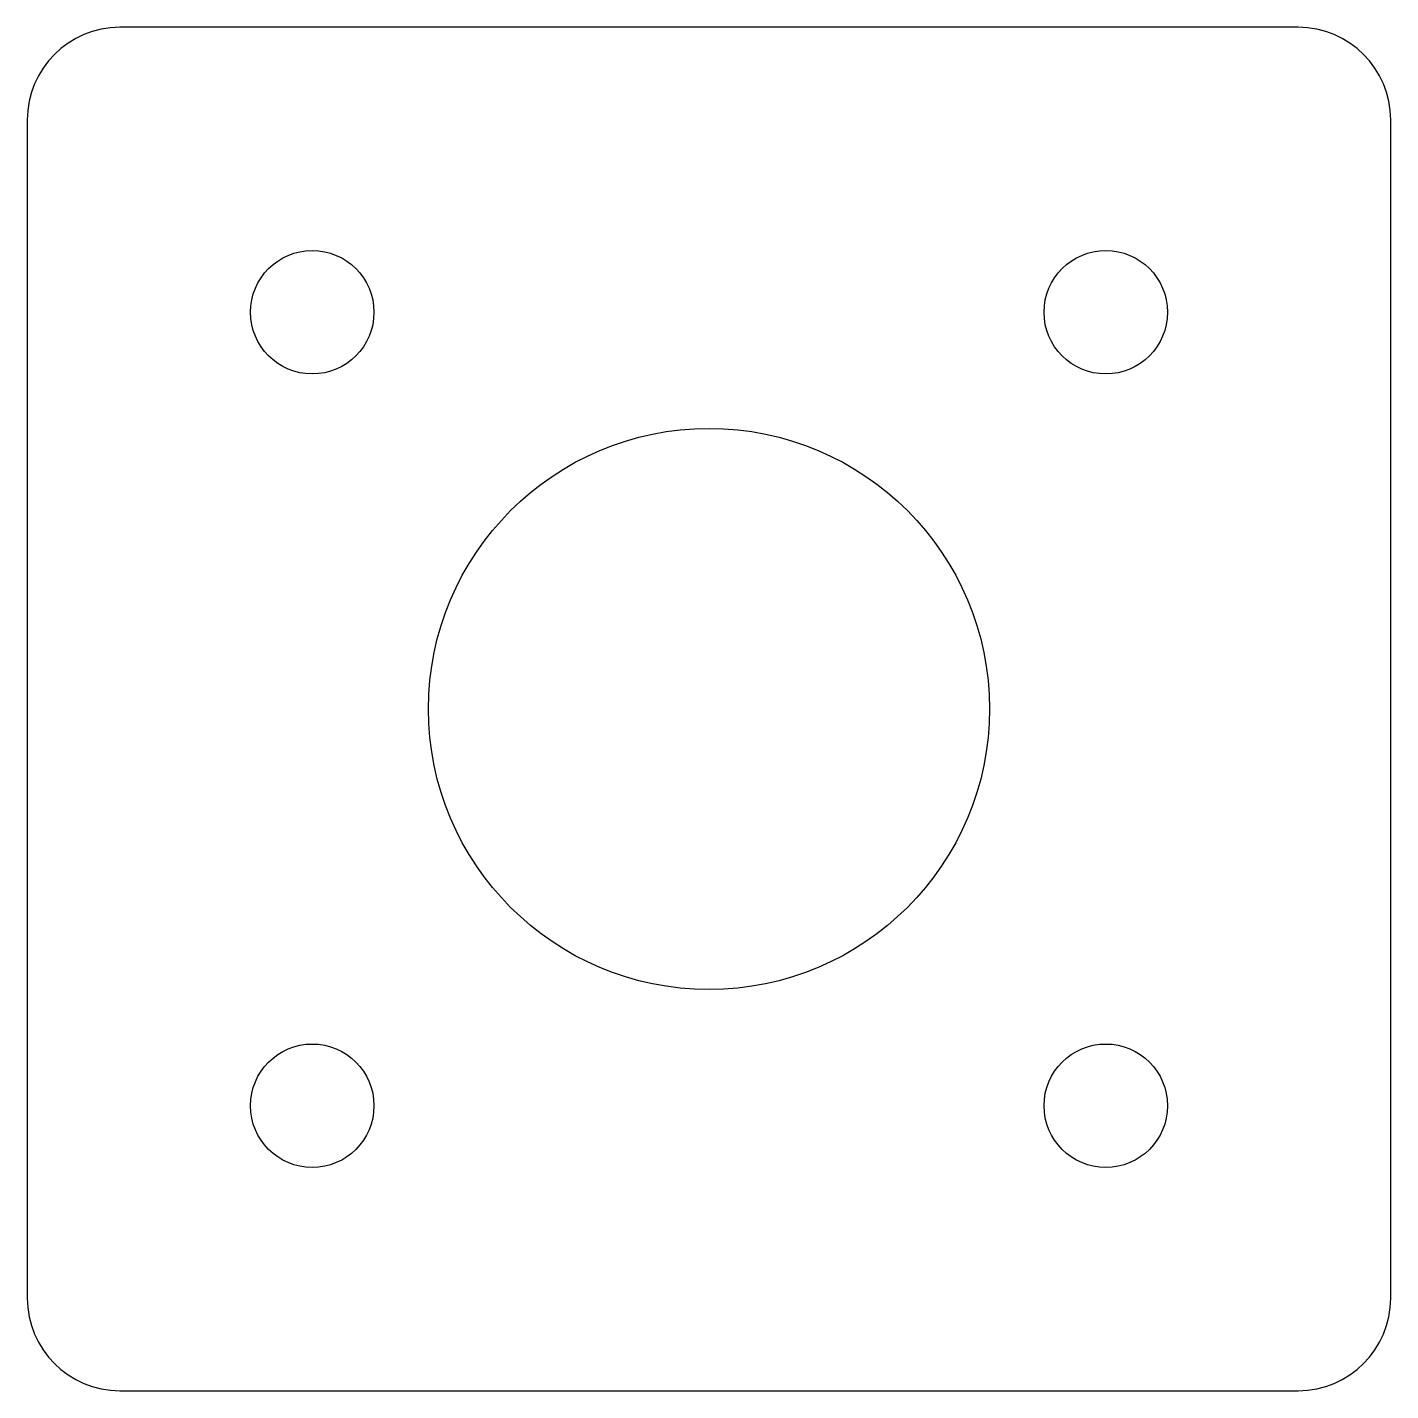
# Model space of a CAD drawing. Header units: millimetres. Extents: x -18.2 to 6.1, y -23.6 to 0.7.
import ezdxf

# ---------------------------------------------------------------- set-up
doc = ezdxf.new("R2010")
doc.units = ezdxf.units.MM

msp = doc.modelspace()

# ---------------------------------------------------------------- linework, layer by layer
at = {"color": 7, "linetype": 'Continuous', "lineweight": 25}
for p, q in [((4.457, 0.662), (-16.543, 0.662)), ((-18.193, -0.988), (-18.193, -21.988)), ((6.107, -21.988), (6.107, -0.988)), ((-16.543, -23.638), (4.457, -23.638))]:
    msp.add_line(p, q, dxfattribs=at)
for centre, radius in [((-13.114, -4.417), 1.1), ((1.028, -4.417), 1.1), ((-6.043, -11.488), 5), ((-13.114, -18.559), 1.1), ((1.028, -18.559), 1.1)]:
    msp.add_circle(centre, radius, dxfattribs=at)
for centre, start, end in [((-16.543, -0.988), 90, 180), ((4.457, -0.988), 0, 90), ((-16.543, -21.988), 180, 270), ((4.457, -21.988), 270, 0)]:
    msp.add_arc(centre, 1.65, start, end, dxfattribs=at)

doc.saveas('drawing.dxf')
